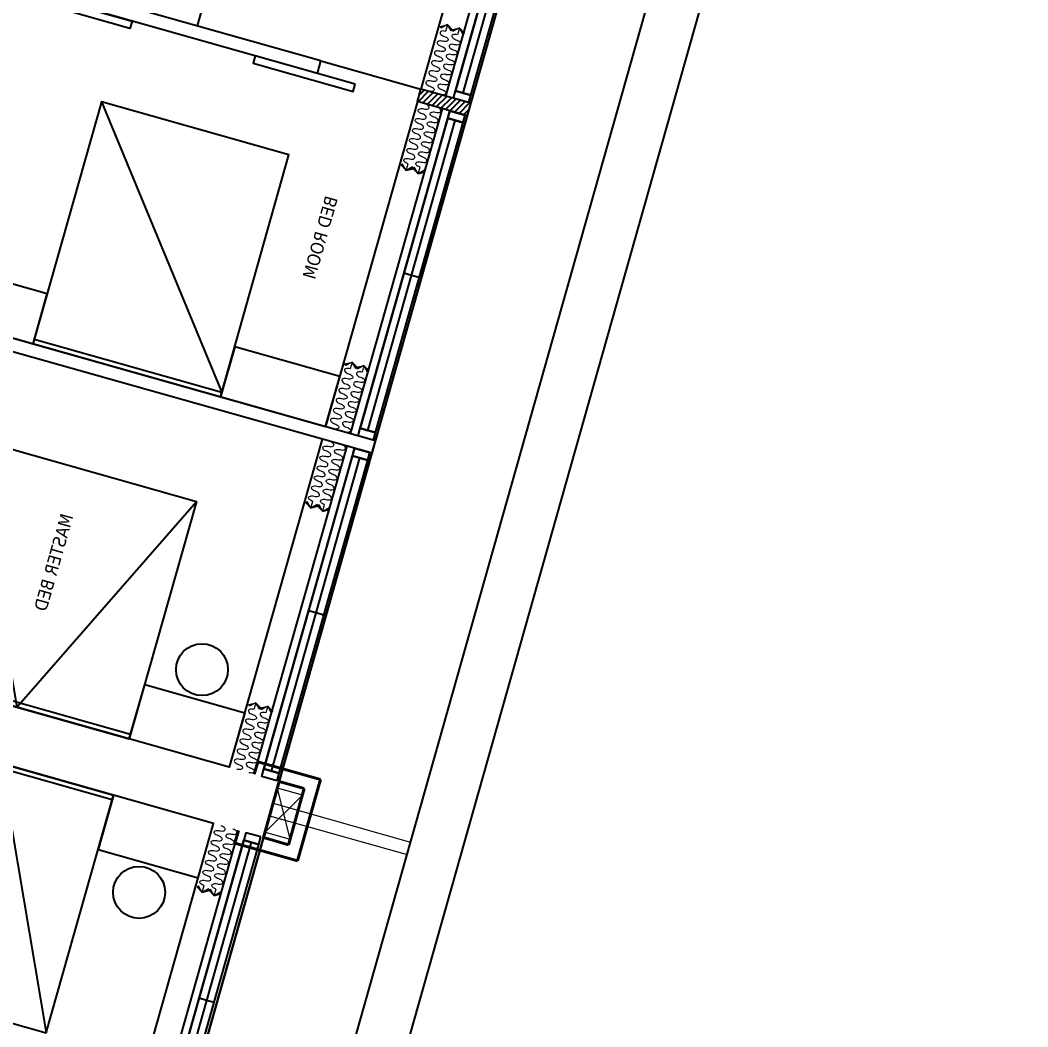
# Model space of a CAD drawing. Header units: millimetres. Extents: x -361669633 to 361256854, y -284153744 to 284385552.
# Drawn here: x -32274 to -24517, y 121975 to 129725 of the extents above; entities that cross this region are included whole.
import ezdxf

# ---------------------------------------------------------------- set-up
doc = ezdxf.new("R2010")
doc.units = ezdxf.units.MM
doc.header["$LTSCALE"] = 100
doc.header["$MEASUREMENT"] = 0
doc.linetypes.add('ACAD_ISO03W100', pattern=[30, 12, -18])
doc.linetypes.add('HIDDEN', pattern=[0.375, 0.25, -0.125])
for name, color, linetype in [('1VinaPVC-Text', 9, 'Continuous'), ('A-_FURN----_E-_N', 251, 'Continuous'), ('A-ANNO-ROOM', 50, 'Continuous'), ('A-WALL-FNSH', 11, 'Continuous'), ('dien tich thong thuy', 3, 'Continuous'), ('IDEA - dim', 251, 'Continuous'), ('KT-Net manh', 139, 'Continuous'), ('KT-Tuong', 1, 'Continuous'), ('Xref_NT1+NT2_MBDV Cot vach_220729$0$ccu12-Thay', 7, 'Continuous')]:
    doc.layers.add(name, color=color, linetype=linetype)
for name, color, linetype, lineweight in [('CIC36 net manh', 8, 'Continuous', 9), ('KT-lomo nuoc', 3, 'HIDDEN', 5), ('KT-Net cat', 1, 'Continuous', 40), ('KT-Net thay', 7, 'Continuous', 15)]:
    doc.layers.add(name, color=color, linetype=linetype, lineweight=lineweight)
doc.styles.add('220126_HDN_HBA typical plan$0$211210_HDN_HBA_TYPICAL PLAN CORE OPT 1$0$HBA-Text', font='GOTHIC.TTF')
doc.styles.add('Tahoma', font='tahoma.ttf')

# ---------------------------------------------------------------- blocks, each defined once
blk = doc.blocks.new('*U246')
for points in [[(396.8, -484.1), (464.3, -466.3), (394.4, -466.1)], [(482.7, -398.9), (464.6, -396.4), (464.3, -466.3)]]:
    blk.add_hatch(color=256).paths.add_polyline_path(points)
blk.add_line((464.3, -466.3), (416.9, -418.8))
for points in [[(396.8, -484.1), (464.3, -466.3), (394.4, -466.1)], [(482.7, -398.9), (464.6, -396.4), (464.3, -466.3)]]:
    blk.add_lwpolyline(points, close=True)
for centre in [(16.8, -17.2), (85.7, -87.7), (155.3, -157.5), (224.9, -227.3), (294.5, -297.2), (364.1, -367)]:
    blk.add_ellipse(centre, major_axis=(34.5, 32), ratio=0.523888, start_param=4.73172, end_param=7.873313)
at = {"extrusion": (0, 0, -1)}
for centre in [(51.6, -52.1), (120.5, -122.6), (190.1, -192.4), (259.7, -262.3), (329.3, -332.1), (398.9, -401.9)]:
    blk.add_ellipse(centre, major_axis=(-32.1, -34.4), ratio=0.523888, start_param=4.73172, end_param=7.873313, dxfattribs=at)
blk = doc.blocks.new('27')
at = {"layer": 'A-_FURN----_E-_N'}
h = blk.add_hatch(dxfattribs=at)
h.set_pattern_fill('ANSI31', color=256, scale=10, angle=105.77878)
h.set_pattern_definition([(150.77878, (12650.9, -59996.88), (-15.499808, -27.709537), [])])
h.paths.add_polyline_path([(3150, 7700), (3050, 7700), (3050, 8100), (3150, 8100)])
at = {"layer": 'A-WALL-FNSH', "color": 5}
for points in [[(2990, 7960), (285, 7960), (285, 8080), (2990, 8080)], [(3050, 8080), (3050, 7960), (2990, 7960), (2990, 8080)], [(3210, 8080), (3210, 7960), (3150, 7960), (3150, 8080)], [(5690, 7960), (3210, 7960), (3210, 8080), (5690, 8080)], [(4450, 8020), (3210, 8020), (3210, 8080), (4450, 8080)], [(5750, 8080), (5750, 7960), (5690, 7960), (5690, 8080)], [(5910, 8080), (5910, 7960), (5850, 7960), (5850, 8080)], [(8415, 7960), (5910, 7960), (5910, 8080), (8415, 8080)], [(7150, 8020), (5910, 8020), (5910, 8080), (7150, 8080)], [(8475, 8080), (8475, 7960), (8415, 7960), (8415, 8080)], [(1650, 7960), (2990, 7960), (2990, 8020), (1650, 8020)], [(4450, 7960), (5690, 7960), (5690, 8020), (4450, 8020)], [(7150, 7960), (8415, 7960), (8415, 8020), (7150, 8020)]]:
    blk.add_lwpolyline(points, close=True, dxfattribs=at)
for points in [[(225, 7960), (2990, 7960)], [(3150, 7960), (5690, 7960)], [(5850, 7960), (8415, 7960)]]:
    blk.add_lwpolyline(points, dxfattribs=at)
at = {"layer": 'IDEA - dim'}
for p, q in [((8475, 8100), (225, 8100)), ((3050, 8100), (3050, 7700)), ((3150, 8100), (3150, 7700)), ((3050, 7900), (225, 7900)), ((5750, 7900), (3150, 7900)), ((8475, 7900), (5850, 7900)), ((3150, 7700), (3050, 7700)), ((3050, 6900), (3050, 4920)), ((3150, 6900), (3050, 6900)), ((3150, 6900), (3150, 4920))]:
    blk.add_line(p, q, dxfattribs=at)
for points in [[(5750, 6860), (5750, 7700), (5350, 7700), (5350, 6860)], [(8040, 7700), (8475, 7700), (8475, 6900), (8040, 6900)], [(3150, 7202.6), (3150, 6402.6), (3210, 6402.6), (3210, 7202.6)], [(5750, 5360), (5750, 6860), (5714, 6860), (5714, 5360)], [(8475, 5100), (6575, 5100), (6575, 6900), (8475, 6900)], [(8475, 5100), (8475, 6900), (8439, 6900), (8439, 5100)], [(3150, 4617.4), (3150, 5417.4), (3210, 5417.4), (3210, 4617.4)], [(5750, 4670), (5750, 5360), (5350, 5360), (5350, 4670)]]:
    blk.add_lwpolyline(points, close=True, dxfattribs=at)
blk.add_lwpolyline([(5714, 6860), (3814, 6860), (3814, 5360), (5714, 5360)], dxfattribs=at)
blk.add_circle((7809.2, 7293.4), 200, dxfattribs=at)
at = {"layer": 'KT-Net manh', "linetype": 'ACAD_ISO03W100', "ltscale": 4}
for p, q in [((225, 7700), (3050, 7700)), ((3050, 6900), (3050, 7700)), ((3150, 7700), (5750, 7700)), ((5850, 7700), (8475, 7700)), ((3814, 5360), (5714, 6860)), ((600, 5910), (3050, 5910))]:
    blk.add_line(p, q, dxfattribs=at)
blk.add_lwpolyline([(6575, 5100), (8475, 6000), (6575, 6900)], dxfattribs=at)
at = {"layer": 'KT-Tuong'}
for p, q in [((5750, 8100), (5750, 4120)), ((5850, 8100), (5850, 3970))]:
    blk.add_line(p, q, dxfattribs=at)
at = {"layer": 'CIC36 net manh', "color": 8, "extrusion": (0, 0, -1), "xscale": 0.8100000000112606, "yscale": 0.8100000000112606, "zscale": -0.8100000000112604, "rotation": 45.12320120397298}
for p in [(-3049.5, 7856.3), (-5749.5, 7856.3), (-8474.5, 7856.3), (-3049.2, 7761.3), (-5749.2, 7761.3), (-8474.3, 7761.3)]:
    blk.add_blockref('*U246', p, dxfattribs=at)
at = {"layer": 'CIC36 net manh', "color": 8, "xscale": 0.81000000001126, "yscale": 0.81000000001126, "zscale": 0.81000000001126, "rotation": 45.123201203973}
for p in [(3150.5, 7856.3), (5850.5, 7856.3), (3150.7, 7761.3), (5850.7, 7761.3)]:
    blk.add_blockref('*U246', p, dxfattribs=at)
at = {"layer": '1VinaPVC-Text', "style": 'Tahoma', "text_generation_flag": 4}
for s, p in [('BED ROOM', (4033.3, 7314.1)), ('MASTER BED', (6939.9, 6019.4))]:
    blk.add_text(s, height=100, dxfattribs=at).set_placement(p)
blk = doc.blocks.new('34')
at = {"layer": 'A-WALL-FNSH', "color": 5}
for points in [[(225, 8080), (225, 7960), (285, 7960), (285, 8080)], [(285, 7960), (2790, 7960), (2790, 8080), (285, 8080)], [(1550, 8020), (2790, 8020), (2790, 8080), (1550, 8080)], [(1550, 7960), (285, 7960), (285, 8020), (1550, 8020)]]:
    blk.add_lwpolyline(points, close=True, dxfattribs=at)
blk.add_lwpolyline([(2850, 7960), (285, 7960)], dxfattribs=at)
at = {"layer": 'IDEA - dim'}
for p, q in [((225, 8100), (8475, 8100)), ((225, 7900), (2850, 7900))]:
    blk.add_line(p, q, dxfattribs=at)
for points in [[(660, 7700), (225, 7700), (225, 6900), (660, 6900)], [(225, 5100), (225, 6900), (261, 6900), (261, 5100)], [(225, 5100), (2125, 5100), (2125, 6900), (225, 6900)]]:
    blk.add_lwpolyline(points, close=True, dxfattribs=at)
blk.add_circle((890.8, 7293.4), 200, dxfattribs=at)
at = {"layer": 'KT-Net manh', "linetype": 'ACAD_ISO03W100', "ltscale": 4}
blk.add_line((2850, 7700), (225, 7700), dxfattribs=at)
blk.add_lwpolyline([(2125, 5100), (225, 6000), (2125, 6900)], dxfattribs=at)
at = {"layer": 'CIC36 net manh', "color": 8, "xscale": 0.8100000000112604, "yscale": 0.8100000000112604, "zscale": 0.8100000000112604, "rotation": 45.12320120396665}
for p in [(225.5, 7856.3), (225.7, 7761.3)]:
    blk.add_blockref('*U246', p, dxfattribs=at)
blk = doc.blocks.new('A$C418F5BC8')
at = {"layer": 'A-ANNO-ROOM', "insert": (648.1, 1090.8), "char_height": 600, "attachment_point": 2, "rotation": 50.44883, "style": '220126_HDN_HBA typical plan$0$211210_HDN_HBA_TYPICAL PLAN CORE OPT 1$0$HBA-Text'}
blk.add_mtext_dynamic_manual_height_columns('SL-S', width=722857412.874, gutter_width=9765.6, heights=[0], dxfattribs=at)
blk = doc.blocks.new('A$C2A6C5140')
at = {"layer": 'A-ANNO-ROOM', "insert": (731.4, 1190, 0), "char_height": 600, "attachment_point": 2, "rotation": 50.44883, "style": '220126_HDN_HBA typical plan$0$211210_HDN_HBA_TYPICAL PLAN CORE OPT 1$0$HBA-Text'}
blk.add_mtext_dynamic_manual_height_columns('2-BR', width=722857412.874, gutter_width=9765.6, heights=[0], dxfattribs=at)
blk = doc.blocks.new('A$C5388591E')
at = {"layer": 'A-ANNO-ROOM', "insert": (894.3, 842.2, 0), "char_height": 600, "attachment_point": 2, "rotation": 1.40647, "style": '220126_HDN_HBA typical plan$0$211210_HDN_HBA_TYPICAL PLAN CORE OPT 1$0$HBA-Text'}
blk.add_mtext_dynamic_manual_height_columns('3-BR', width=722857412.874, gutter_width=9765.6, heights=[0], dxfattribs=at)
blk = doc.blocks.new('A$C21AF0CCA')
at = {"layer": 'A-ANNO-ROOM', "insert": (1197.6, 814.7), "char_height": 600, "attachment_point": 2, "rotation": 0.10543, "style": '220126_HDN_HBA typical plan$0$211210_HDN_HBA_TYPICAL PLAN CORE OPT 1$0$HBA-Text'}
blk.add_mtext_dynamic_manual_height_columns('1-BR+', width=722857412.874, gutter_width=9765.6, heights=[0], dxfattribs=at)
blk = doc.blocks.new('*U335')
at = {"layer": 'KT-lomo nuoc', "ltscale": 500}
for p, q in [((-21.5, -402.5), (0, 0)), ((157.2, -312.7), (-178.7, -89.8))]:
    blk.add_line(p, q, dxfattribs=at)
blk.add_lwpolyline([(157.2, -312.7), (-21.5, -402.5), (-178.7, -89.8), (0, 0)], close=True, dxfattribs=at)
blk = doc.blocks.new('CTN TB 33-35')
at = {"layer": 'KT-Net cat'}
for p, q in [((-8125.8, -28021.3), (-8153, -28117.5)), ((-7644.7, -28157.2), (-8125.8, -28021.3)), ((-7644.7, -28157.2), (-7821.4, -28782.7)), ((-7960.6, -28171.9), (-8082.9, -28604.9)), ((-7768.1, -28226.3), (-7960.6, -28171.9)), ((-7768.1, -28226.3), (-7890.5, -28659.3)), ((-8275.2, -28549.9), (-8302.6, -28646.8)), ((-7890.5, -28659.3), (-8082.9, -28604.9)), ((-7821.4, -28782.7), (-8302.6, -28646.8))]:
    blk.add_line(p, q, dxfattribs=at)
at = {"layer": 'KT-lomo nuoc', "linetype": 'HIDDEN', "xscale": -0.9999999999999997, "rotation": 10.8976534755902}
blk.add_blockref('*U335', (-7975.5, -28224.8, 0), dxfattribs=at)

msp = doc.modelspace()

# ---------------------------------------------------------------- linework, layer by layer
at = {"layer": 'KT-Net thay'}
for p, q in [((-30326.7, 123696.4), (-29268.1, 123397.3)), ((-30353.9, 123600.2), (-29295.3, 123301.1))]:
    msp.add_line(p, q, dxfattribs=at)
at = {"layer": 'Xref_NT1+NT2_MBDV Cot vach_220729$0$ccu12-Thay'}
for p, q in [((-39956.5, 85572), (-27317.7, 130299.7)), ((-39571.5, 85463.3), (-26913.5, 130259.1))]:
    msp.add_line(p, q, dxfattribs=at)
at = {"layer": 'Xref_NT1+NT2_MBDV Cot vach_220729$0$ccu12-Thay', "elevation": 0}
msp.add_lwpolyline([(-41014.8, 85871.8), (-27947.3, 132116.7, 0.024688), (-27655.3, 133393.1, 0.086894), (-27653.5, 134120), (-28143.8, 136121), (-32861.9, 155605.6, 0.771545), (-41527.2, 155769.7), (-55361.5, 106818)], format="xyb", dxfattribs=at)

# ---------------------------------------------------------------- block references
msp.add_blockref('CTN TB 33-35', (-22318.5, 152036.7))
at = {"layer": 'A-ANNO-ROOM'}
for p in [(-179024.1, 160712.6), (-180382.6, 155789.4), (-190286, 124478.1, 0)]:
    msp.add_blockref('A$C21AF0CCA', p, dxfattribs=at)
at = {"layer": 'dien tich thong thuy'}
for name, p in [('A$C418F5BC8', (-183121.2, 150788.1, 0)), ('A$C418F5BC8', (-185916.5, 147013.3, 0)), ('A$C2A6C5140', (-173817.6, 144980.3, 0)), ('A$C418F5BC8', (-186652.5, 142646.5, 0)), ('A$C418F5BC8', (-186377.4, 138298.5, 0)), ('A$C2A6C5140', (-176455.3, 137392.2, 0)), ('A$C418F5BC8', (-187947.5, 133708.2, 0)), ('A$C418F5BC8', (-189241.4, 129721.6, 0)), ('A$C2A6C5140', (-179002.1, 128379.5, 0)), ('A$C2A6C5140', (-181410.1, 119690.7, 0)), ('A$C2A6C5140', (-183695.9, 112855.6, 0)), ('A$C2A6C5140', (-185634.6, 105094.8, 0)), ('A$C5388591E', (-179466.3, 167815.8, 0)), ('A$C5388591E', (-196231.1, 103592.8, 0))]:
    msp.add_blockref(name, p, dxfattribs=at)
at = {"layer": 'IDEA - dim', "rotation": 254.2212141373423}
msp.add_blockref('27', (-35769.3, 134223.1), dxfattribs=at)
at = {"layer": 'KT-Tuong', "rotation": 254.2212141373278}
msp.add_blockref('34', (-38135, 125850.9), dxfattribs=at)

doc.saveas('drawing.dxf')
